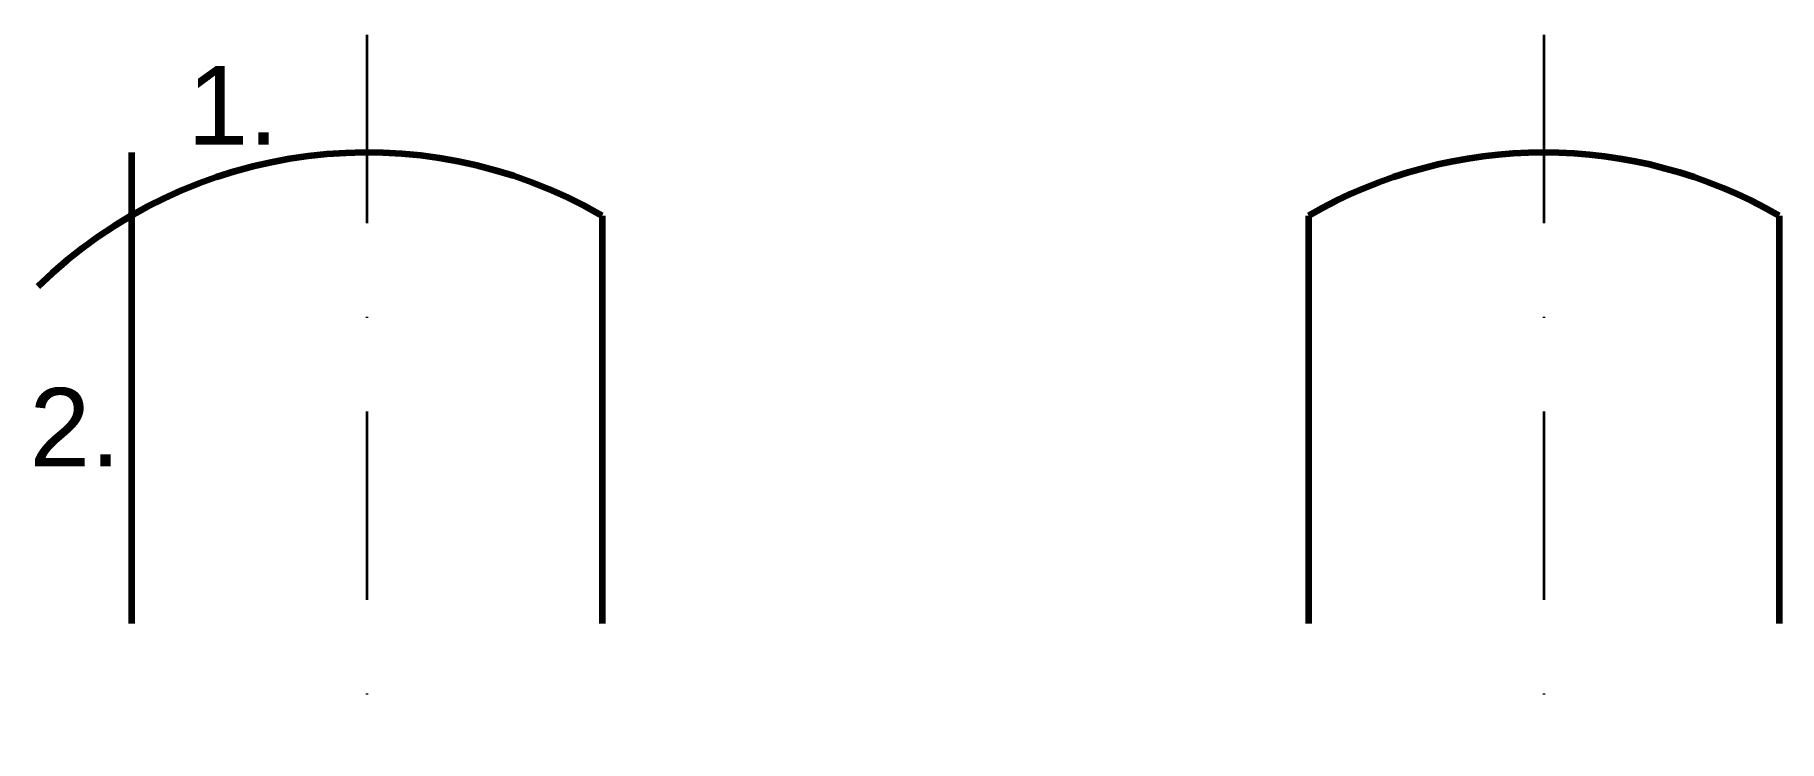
# Model space of a CAD drawing. Extents: x 18 to 240, y 15 to 105.
import ezdxf

# ---------------------------------------------------------------- set-up
doc = ezdxf.new("R2010")
doc.units = 0
doc.linetypes.add('DASHDOTX2', pattern=[48, 24, -11.95, 0.1, -11.95])
doc.layers.get('0').update_dxf_attribs({"lineweight": 0})
doc.layers.add('auxiliary', color=1, linetype='DASHDOTX2', lineweight=35)
doc.layers.add('construction', color=7, linetype='Continuous', lineweight=100)
doc.styles.add('textstyle0', font='')
doc.styles.add('textstyle1', font='')
doc.styles.get('textstyle0').set_extended_font_data('Arial')
doc.styles.get('textstyle1').set_extended_font_data('Arial')

msp = doc.modelspace()

# ---------------------------------------------------------------- linework, layer by layer
at = {"layer": 'auxiliary'}
for p, q in [((60, 105), (60, 15)), ((210, 105), (210, 15))]:
    msp.add_line(p, q, dxfattribs=at)
at = {"layer": 'construction'}
for p, q in [((30, 90), (30, 30)), ((90, 81.96), (90, 30)), ((180, 81.96), (180, 30)), ((240, 81.96), (240, 30))]:
    msp.add_line(p, q, dxfattribs=at)
for centre, end in [((60, 30), 134.3239), ((210, 30), 120)]:
    msp.add_arc(centre, 60, 60, end, dxfattribs=at)

# ---------------------------------------------------------------- texts
at = {"char_height": 10, "attachment_point": 1}
for s, insert, style in [('1.', (37.12, 101.03), 'textstyle1'), ('2.', (16.99, 60), 'textstyle0')]:
    msp.add_mtext(s, dxfattribs=dict(at, insert=insert, style=style))

doc.saveas('drawing.dxf')
